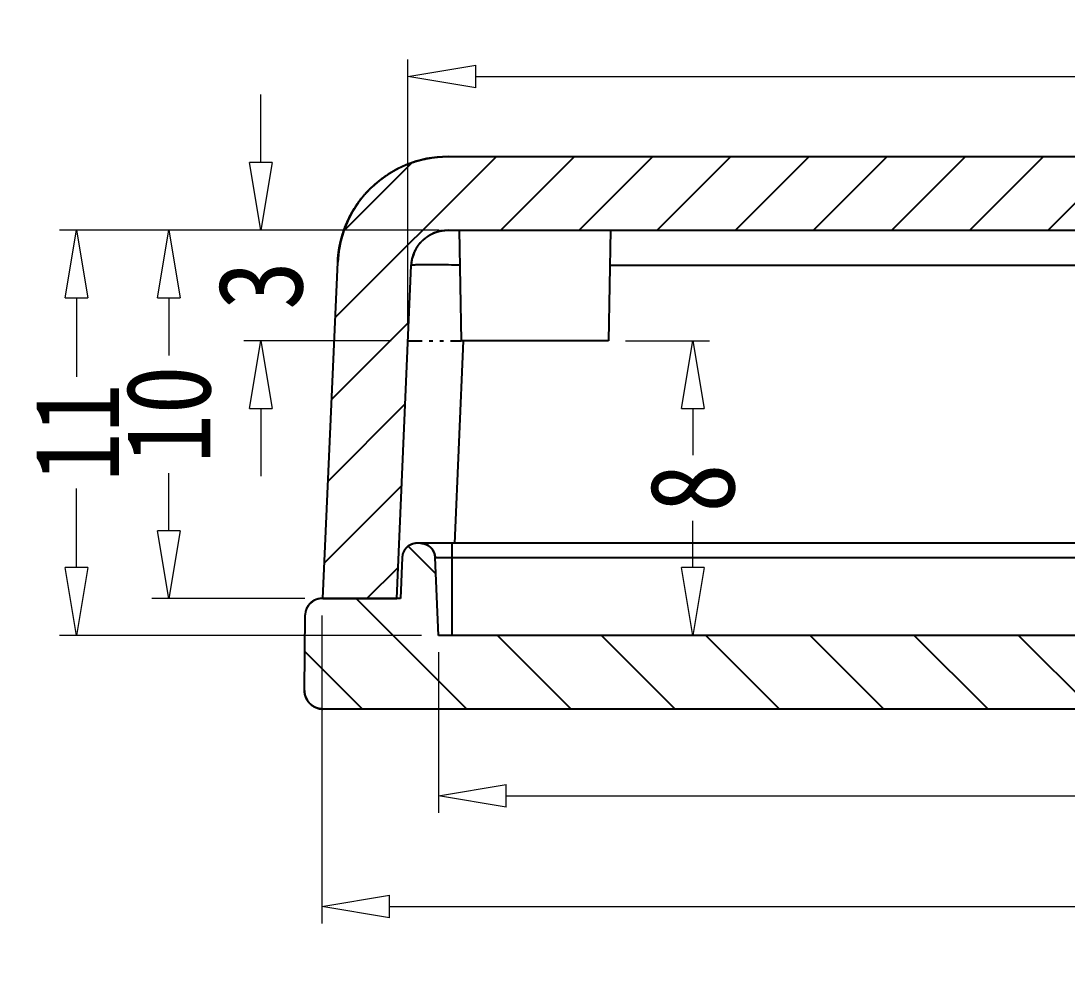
# Model space of a CAD drawing. Header units: millimetres. Extents: x 891 to 1788, y -1993 to 199.
# Drawn here: x 929.43 to 957.82, y 72.15 to 97.7 of the extents above; entities that cross this region are included whole.
import ezdxf

# ---------------------------------------------------------------- set-up
doc = ezdxf.new("R2010")
doc.units = ezdxf.units.MM
doc.linetypes.add('DIVIDE', pattern=[31.75, 12.7, -6.35, 0, -6.35, 0, -6.35])
doc.layers.add('dim', color=3, linetype='Continuous', lineweight=9)
doc.styles.add('FFS', font='', dxfattribs={"width": 0.85})
doc.styles.get('FFS').set_extended_font_data('FangSong_GB2312')
doc.dimstyles.new('YanXiu', dxfattribs={"dimtxt": 2.5, "dimasz": 2.2, "dimexe": 1, "dimexo": 0.6, "dimgap": 0.66, "dimtad": 0, "dimzin": 9, "dimdsep": 46, "dimtxsty": 'FFS', "dimblk": 'CLOSEDBLANK', "dimcen": 0, "dimclrd": 256, "dimclre": 131, "dimclrt": 42, "dimazin": 0, "dimtfac": 1, "dimtofl": 0, "dimtmove": 0, "dimatfit": 3, "dimldrblk": 'CLOSEDBLANK', "dimfxl": 1, "dimlwd": 5, "dimlwe": 5, "dimarcsym": 0})

# ---------------------------------------------------------------- blocks, each defined once
blk = doc.blocks.new('_ClosedBlank')
at = {"color": 0, "linetype": 'ByBlock', "lineweight": -2}
for p, q in [((-1, 0.167), (0, 0)), ((-1, 0.167), (-1, -0.167)), ((0, 0), (-1, -0.167))]:
    blk.add_line(p, q, dxfattribs=at)
blk = doc.blocks.new('*D30')
at = {"layer": 'Defpoints', "color": 0}
for p in [(941.242, 92.015, 0), (933.441, 82.015), (937.596, 82.015, 0)]:
    blk.add_point(p, dxfattribs=at)
at = {"layer": 'dim', "color": 131, "lineweight": 5}
for p, q in [((940.782, 92.015), (932.981, 92.015)), ((937.136, 82.015), (932.981, 82.015))]:
    blk.add_line(p, q, dxfattribs=at)
at = {"layer": 'dim', "lineweight": 5}
for p, q in [((933.441, 90.175), (933.441, 88.611)), ((933.441, 83.855), (933.441, 85.42))]:
    blk.add_line(p, q, dxfattribs=at)
at = {"layer": 'dim', "lineweight": 5, "xscale": 1.84, "yscale": 1.84, "zscale": 1.84}
for p, rotation in [((933.441, 92.015), 90), ((933.441, 82.015), 270)]:
    blk.add_blockref('_ClosedBlank', p, dxfattribs=dict(at, rotation=rotation))
at = {"layer": 'dim', "color": 42, "insert": (933.441, 87.015), "char_height": 2.3, "attachment_point": 5, "rotation": 90, "style": 'FFS'}
blk.add_mtext('10', dxfattribs=at)
blk = doc.blocks.new('*D31')
at = {"layer": 'Defpoints', "color": 0}
for p in [(941.242, 92.015, 0), (930.941, 81.015), (940.763, 81.015, 0)]:
    blk.add_point(p, dxfattribs=at)
at = {"layer": 'dim', "color": 131, "lineweight": 5}
for p, q in [((940.782, 92.015), (930.481, 92.015)), ((940.303, 81.015), (930.481, 81.015))]:
    blk.add_line(p, q, dxfattribs=at)
at = {"layer": 'dim', "lineweight": 5}
for p, q in [((930.941, 90.175), (930.941, 88.032)), ((930.941, 82.855), (930.941, 84.999))]:
    blk.add_line(p, q, dxfattribs=at)
at = {"layer": 'dim', "lineweight": 5, "xscale": 1.84, "yscale": 1.84, "zscale": 1.84}
for p, rotation in [((930.941, 92.015), 90), ((930.941, 81.015), 270)]:
    blk.add_blockref('_ClosedBlank', p, dxfattribs=dict(at, rotation=rotation))
at = {"layer": 'dim', "color": 42, "insert": (930.941, 86.515), "char_height": 2.3, "attachment_point": 5, "rotation": 90, "style": 'FFS'}
blk.add_mtext('11', dxfattribs=at)
blk = doc.blocks.new('*D32')
at = {"layer": 'Defpoints', "color": 0}
for p in [(940.763, 81.015, 0), (984.493, 81.015, 0), (984.493, 76.655)]:
    blk.add_point(p, dxfattribs=at)
at = {"layer": 'dim', "color": 131, "lineweight": 5}
for p, q in [((940.763, 80.556), (940.763, 76.195)), ((984.493, 80.556), (984.493, 76.195))]:
    blk.add_line(p, q, dxfattribs=at)
at = {"layer": 'dim', "lineweight": 5}
for p, q in [((942.603, 76.655), (958.982, 76.655)), ((982.653, 76.655), (966.274, 76.655))]:
    blk.add_line(p, q, dxfattribs=at)
at = {"layer": 'dim', "lineweight": 5, "xscale": 1.84, "yscale": 1.84, "zscale": 1.84, "rotation": 180}
blk.add_blockref('_ClosedBlank', (940.763, 76.655), dxfattribs=at)
at = {"layer": 'dim', "lineweight": 5, "xscale": 1.84, "yscale": 1.84, "zscale": 1.84}
blk.add_blockref('_ClosedBlank', (984.493, 76.655), dxfattribs=at)
at = {"layer": 'dim', "color": 42, "insert": (962.628, 76.655), "char_height": 2.3, "attachment_point": 5, "style": 'FFS'}
blk.add_mtext('43.73', dxfattribs=at)
blk = doc.blocks.new('*D33')
at = {"layer": 'Defpoints', "color": 0}
for p in [(937.596, 82.015, 0), (987.628, 82.015, 0), (987.628, 73.655)]:
    blk.add_point(p, dxfattribs=at)
at = {"layer": 'dim', "color": 131, "lineweight": 5}
for p, q in [((937.596, 81.556), (937.596, 73.195)), ((987.628, 81.556), (987.628, 73.195))]:
    blk.add_line(p, q, dxfattribs=at)
at = {"layer": 'dim', "lineweight": 5}
for p, q in [((939.436, 73.655), (958.987, 73.655)), ((985.788, 73.655), (966.237, 73.655))]:
    blk.add_line(p, q, dxfattribs=at)
at = {"layer": 'dim', "lineweight": 5, "xscale": 1.84, "yscale": 1.84, "zscale": 1.84, "rotation": 180}
blk.add_blockref('_ClosedBlank', (937.596, 73.655), dxfattribs=at)
at = {"layer": 'dim', "lineweight": 5, "xscale": 1.84, "yscale": 1.84, "zscale": 1.84}
blk.add_blockref('_ClosedBlank', (987.628, 73.655), dxfattribs=at)
at = {"layer": 'dim', "color": 42, "insert": (962.612, 73.655), "char_height": 2.3, "attachment_point": 5, "style": 'FFS'}
blk.add_mtext('50.03', dxfattribs=at)
blk = doc.blocks.new('*D35')
at = {"layer": 'Defpoints', "color": 0}
for p in [(941.242, 92.015, 0), (935.941, 89.015), (939.935, 89.015, 0)]:
    blk.add_point(p, dxfattribs=at)
at = {"layer": 'dim', "lineweight": 5}
for p, q in [((935.941, 93.855), (935.941, 95.695)), ((935.941, 87.175), (935.941, 85.335))]:
    blk.add_line(p, q, dxfattribs=at)
at = {"layer": 'dim', "color": 131, "lineweight": 5}
for p, q in [((940.782, 92.015), (935.481, 92.015)), ((939.476, 89.015), (935.481, 89.015))]:
    blk.add_line(p, q, dxfattribs=at)
at = {"layer": 'dim', "lineweight": 5, "xscale": 1.84, "yscale": 1.84, "zscale": 1.84}
for p, rotation in [((935.941, 92.015), 270), ((935.941, 89.015), 90)]:
    blk.add_blockref('_ClosedBlank', p, dxfattribs=dict(at, rotation=rotation))
at = {"layer": 'dim', "color": 42, "insert": (935.941, 90.515), "char_height": 2.3, "attachment_point": 5, "rotation": 90, "style": 'FFS'}
blk.add_mtext('3', dxfattribs=at)
blk = doc.blocks.new('*D36')
at = {"layer": 'Defpoints', "color": 0}
for p in [(985.32, 96.187), (939.935, 89.015, 0), (985.32, 89.015, 0)]:
    blk.add_point(p, dxfattribs=at)
at = {"layer": 'dim', "color": 131, "lineweight": 5}
for p, q in [((939.935, 89.475), (939.935, 96.647)), ((985.32, 89.475), (985.32, 96.647))]:
    blk.add_line(p, q, dxfattribs=at)
at = {"layer": 'dim', "lineweight": 5}
for p, q in [((941.775, 96.187), (959.014, 96.187)), ((983.48, 96.187), (966.242, 96.187))]:
    blk.add_line(p, q, dxfattribs=at)
at = {"layer": 'dim', "lineweight": 5, "xscale": 1.84, "yscale": 1.84, "zscale": 1.84, "rotation": 180}
blk.add_blockref('_ClosedBlank', (939.935, 96.187), dxfattribs=at)
at = {"layer": 'dim', "lineweight": 5, "xscale": 1.84, "yscale": 1.84, "zscale": 1.84}
blk.add_blockref('_ClosedBlank', (985.32, 96.187), dxfattribs=at)
at = {"layer": 'dim', "color": 42, "insert": (962.628, 96.187), "char_height": 2.3, "attachment_point": 5, "style": 'FFS'}
blk.add_mtext('45.38', dxfattribs=at)
blk = doc.blocks.new('*D37')
at = {"layer": 'Defpoints', "color": 0}
for p in [(945.378, 89.015, 0), (945.186, 81.015, 0), (947.661, 81.015)]:
    blk.add_point(p, dxfattribs=at)
at = {"layer": 'dim', "color": 131, "lineweight": 5}
for p, q in [((945.838, 89.015), (948.121, 89.015)), ((945.646, 81.015), (948.121, 81.015))]:
    blk.add_line(p, q, dxfattribs=at)
at = {"layer": 'dim', "lineweight": 5}
for p, q in [((947.661, 87.175), (947.661, 85.908)), ((947.661, 82.855), (947.661, 84.122))]:
    blk.add_line(p, q, dxfattribs=at)
at = {"layer": 'dim', "lineweight": 5, "xscale": 1.84, "yscale": 1.84, "zscale": 1.84}
for p, rotation in [((947.661, 89.015), 90), ((947.661, 81.015), 270)]:
    blk.add_blockref('_ClosedBlank', p, dxfattribs=dict(at, rotation=rotation))
at = {"layer": 'dim', "color": 42, "insert": (947.661, 85.015), "char_height": 2.3, "attachment_point": 5, "rotation": 90, "style": 'FFS'}
blk.add_mtext('8', dxfattribs=at)

msp = doc.modelspace()

# ---------------------------------------------------------------- hatches: boundary and pattern name
at = {"linetype": 'Continuous'}
h = msp.add_hatch(dxfattribs=at)
h.set_pattern_fill('DEFAULT__3', color=40, scale=1.5, angle=225, style=0, pattern_type=0)
h.set_pattern_definition([(225, (1399.3549, -316.5847), (1.06066, -1.06066), [])])
edge = h.paths.add_edge_path()
edge.add_line((985.626, 82.015), (987.628, 82.015))
edge.add_line((985.626, 82.015), (985.231, 91.059))
edge.add_spline(control_points=[(985.231, 91.059), (985.207, 91.624), (984.798, 92.015), (984.232, 92.015)], knot_values=[0, 0, 0, 0, 1, 1, 1, 1], weights=[1, 0.814909, 0.814909, 1], degree=3, periodic=0)
edge.add_line((941.024, 92.015), (984.232, 92.015))
edge.add_spline(control_points=[(940.025, 91.059), (940.049, 91.624), (940.458, 92.015), (941.024, 92.015)], knot_values=[0, 0, 0, 0, 1, 1, 1, 1], weights=[1, 0.814909, 0.814909, 1], degree=3, periodic=0)
edge.add_line((939.63, 82.015), (940.025, 91.059))
edge.add_line((937.628, 82.015), (939.63, 82.015))
edge.add_line((937.628, 82.015), (938.027, 91.146))
edge.add_spline(control_points=[(938.027, 91.146), (938.101, 92.842), (939.327, 94.015), (941.024, 94.015)], knot_values=[0, 0, 0, 0, 1, 1, 1, 1], weights=[1, 0.814909, 0.814909, 1], degree=3, periodic=0)
edge.add_line((941.024, 94.015), (984.232, 94.015))
edge.add_spline(control_points=[(987.229, 91.146), (987.155, 92.842), (985.929, 94.015), (984.232, 94.015)], knot_values=[0, 0, 0, 0, 1, 1, 1, 1], weights=[1, 0.814909, 0.814909, 1], degree=3, periodic=0)
edge.add_line((987.628, 82.015), (987.229, 91.146))
h = msp.add_hatch(dxfattribs=at)
h.set_pattern_fill('DEFAULT__4', color=40, scale=2, angle=135, style=0, pattern_type=0)
h.set_pattern_definition([(135, (1399.3549, -316.5847), (-1.4142136, -1.4142136), [])])
edge = h.paths.add_edge_path()
edge.add_line((987.66, 82.015), (985.526, 82.015))
edge.add_spline(control_points=[(987.66, 82.015), (987.922, 82.015), (988.108, 81.831), (988.11, 81.569)], knot_values=[0, 0, 0, 0, 1, 1, 1, 1], weights=[1, 0.80679, 0.80679, 1], degree=3, periodic=0)
edge.add_line((988.128, 79.52), (988.11, 81.569))
edge.add_spline(control_points=[(987.628, 79.015), (987.923, 79.015), (988.131, 79.225), (988.128, 79.52)], knot_values=[0, 0, 0, 0, 1, 1, 1, 1], weights=[1, 0.802676, 0.802676, 1], degree=3, periodic=0)
edge.add_line((987.628, 79.015), (937.628, 79.015))
edge.add_spline(control_points=[(937.628, 79.015), (937.333, 79.015), (937.125, 79.225), (937.128, 79.52)], knot_values=[0, 0, 0, 0, 1, 1, 1, 1], weights=[1, 0.802676, 0.802676, 1], degree=3, periodic=0)
edge.add_line((937.128, 79.52), (937.146, 81.569))
edge.add_spline(control_points=[(937.596, 82.015), (937.334, 82.015), (937.148, 81.831), (937.146, 81.569)], knot_values=[0, 0, 0, 0, 1, 1, 1, 1], weights=[1, 0.80679, 0.80679, 1], degree=3, periodic=0)
edge.add_line((939.73, 82.015), (937.596, 82.015))
edge.add_line((939.779, 83.133), (939.73, 82.015))
edge.add_spline(control_points=[(940.178, 83.515), (939.952, 83.515), (939.789, 83.359), (939.779, 83.133)], knot_values=[0, 0, 0, 0, 1, 1, 1, 1], weights=[1, 0.814909, 0.814909, 1], degree=3, periodic=0)
edge.add_line((940.271, 83.515), (940.178, 83.515))
edge.add_spline(control_points=[(940.271, 83.515), (940.497, 83.515), (940.661, 83.359), (940.67, 83.133)], knot_values=[0, 0, 0, 0, 1, 1, 1, 1], weights=[1, 0.814909, 0.814909, 1], degree=3, periodic=0)
edge.add_line((940.763, 81.015), (940.67, 83.133))
edge.add_line((984.493, 81.015), (940.763, 81.015))
edge.add_line((984.493, 81.015), (984.585, 83.133))
edge.add_spline(control_points=[(984.985, 83.515), (984.759, 83.515), (984.595, 83.359), (984.585, 83.133)], knot_values=[0, 0, 0, 0, 1, 1, 1, 1], weights=[1, 0.814909, 0.814909, 1], degree=3, periodic=0)
edge.add_line((985.078, 83.515), (984.985, 83.515))
edge.add_spline(control_points=[(985.078, 83.515), (985.304, 83.515), (985.467, 83.359), (985.477, 83.133)], knot_values=[0, 0, 0, 0, 1, 1, 1, 1], weights=[1, 0.814909, 0.814909, 1], degree=3, periodic=0)
edge.add_line((985.477, 83.133), (985.526, 82.015))

# ---------------------------------------------------------------- linework, layer by layer
at = {"color": 7, "linetype": 'Continuous'}
for p, q in [((941.024, 94.015, 0), (984.232, 94.015, 0)), ((941.024, 94.015, 0), (984.232, 94.015, 0)), ((941.024, 92.015, 0), (984.232, 92.015, 0)), ((941.024, 92.015, 0), (984.232, 92.015, 0)), ((941.326, 92.015, 0), (941.378, 89.015, 0)), ((945.43, 92.015, 0), (945.378, 89.015, 0)), ((937.628, 82.015, 0), (938.027, 91.146, 0)), ((937.628, 82.015, 0), (938.027, 91.146, 0)), ((939.63, 82.015, 0), (940.025, 91.059, 0)), ((939.63, 82.015, 0), (940.025, 91.059, 0)), ((977.395, 91.059, 0), (945.414, 91.059, 0)), ((941.434, 89.013, 0), (941.194, 83.513, 0)), ((945.378, 89.015, 0), (941.378, 89.015, 0)), ((979.369, 83.515, 0), (940.178, 83.515, 0)), ((940.271, 83.515, 0), (940.178, 83.515, 0)), ((941.128, 83.515, 0), (941.128, 81.015, 0)), ((939.779, 83.133, 0), (939.73, 82.015, 0)), ((939.779, 83.133, 0), (939.73, 82.015, 0)), ((940.763, 81.015, 0), (940.67, 83.133, 0)), ((940.67, 83.133, 0), (979.363, 83.133, 0)), ((940.763, 81.015, 0), (940.67, 83.133, 0)), ((939.73, 82.015, 0), (937.596, 82.015, 0)), ((939.73, 82.015, 0), (937.596, 82.015, 0)), ((937.628, 82.015, 0), (939.63, 82.015, 0)), ((937.128, 79.52, 0), (937.146, 81.569, 0)), ((937.128, 79.52, 0), (937.146, 81.569, 0)), ((984.493, 81.015, 0), (940.763, 81.015, 0)), ((984.493, 81.015, 0), (940.763, 81.015, 0)), ((987.628, 79.015, 0), (937.628, 79.015, 0)), ((987.628, 79.015, 0), (937.628, 79.015, 0))]:
    msp.add_line(p, q, dxfattribs=at)
at = {"color": 2, "linetype": 'DIVIDE', "ltscale": 0.03}
msp.add_line((939.935, 89.015, 0), (941.378, 89.015, 0), dxfattribs=at)
at = {"color": 7, "linetype": 'Continuous'}
for centre, radius, start, end in [((941.024, 91.015, 0), 3, 90, 177.5), ((941.024, 91.015, 0), 1, 90, 177.5), ((940.178, 83.115, 0), 0.4, 90, 177.5), ((940.271, 83.115, 0), 0.4, 2.5, 90), ((937.596, 81.565, 0), 0.45, 90, 179.5), ((937.628, 79.515, 0), 0.5, 179.5, 270)]:
    msp.add_arc(centre, radius, start, end, dxfattribs=at)
for points, start_tangent, end_tangent in [([(938.027, 91.146, 0), (938.028, 91.179, 0), (938.03, 91.211, 0), (938.032, 91.244, 0), (938.035, 91.277, 0), (938.038, 91.31, 0), (938.042, 91.343, 0), (938.045, 91.376, 0), (938.05, 91.409, 0), (938.054, 91.442, 0), (938.059, 91.475, 0), (938.065, 91.509, 0), (938.07, 91.542, 0), (938.077, 91.576, 0), (938.083, 91.609, 0), (938.09, 91.643, 0), (938.098, 91.677, 0), (938.105, 91.71, 0), (938.114, 91.744, 0), (938.122, 91.778, 0), (938.131, 91.811, 0), (938.141, 91.845, 0), (938.151, 91.879, 0), (938.161, 91.913, 0), (938.172, 91.946, 0), (938.183, 91.98, 0), (938.195, 92.014, 0), (938.207, 92.047, 0), (938.219, 92.081, 0), (938.232, 92.114, 0), (938.246, 92.147, 0), (938.259, 92.181, 0), (938.274, 92.214, 0), (938.288, 92.247, 0), (938.303, 92.28, 0), (938.319, 92.313, 0), (938.335, 92.346, 0), (938.351, 92.378, 0), (938.368, 92.411, 0), (938.385, 92.443, 0), (938.403, 92.476, 0), (938.421, 92.508, 0), (938.44, 92.54, 0), (938.459, 92.571, 0), (938.478, 92.603, 0), (938.498, 92.634, 0), (938.518, 92.665, 0), (938.539, 92.696, 0), (938.56, 92.727, 0), (938.581, 92.757, 0), (938.603, 92.788, 0), (938.626, 92.818, 0), (938.648, 92.847, 0), (938.671, 92.877, 0), (938.695, 92.906, 0), (938.718, 92.935, 0), (938.743, 92.964, 0), (938.767, 92.992, 0), (938.792, 93.02, 0), (938.817, 93.048, 0), (938.843, 93.076, 0), (938.869, 93.103, 0), (938.896, 93.13, 0), (938.922, 93.156, 0), (938.949, 93.182, 0), (938.977, 93.208, 0), (939.004, 93.234, 0), (939.032, 93.259, 0), (939.061, 93.284, 0), (939.089, 93.308, 0), (939.118, 93.332, 0), (939.147, 93.356, 0), (939.177, 93.379, 0), (939.206, 93.402, 0), (939.236, 93.425, 0), (939.267, 93.447, 0), (939.297, 93.469, 0), (939.328, 93.49, 0), (939.359, 93.511, 0), (939.39, 93.531, 0), (939.421, 93.552, 0), (939.453, 93.571, 0), (939.485, 93.591, 0), (939.517, 93.609, 0), (939.549, 93.628, 0), (939.581, 93.646, 0), (939.614, 93.663, 0), (939.646, 93.681, 0), (939.679, 93.697, 0), (939.712, 93.714, 0), (939.745, 93.729, 0), (939.779, 93.745, 0), (939.812, 93.76, 0), (939.845, 93.774, 0), (939.879, 93.788, 0), (939.913, 93.802, 0), (939.946, 93.815, 0), (939.98, 93.828, 0), (940.014, 93.84, 0), (940.048, 93.852, 0), (940.082, 93.864, 0), (940.116, 93.875, 0), (940.15, 93.885, 0), (940.184, 93.895, 0), (940.218, 93.905, 0), (940.252, 93.914, 0), (940.286, 93.923, 0), (940.321, 93.932, 0), (940.355, 93.94, 0), (940.389, 93.947, 0), (940.423, 93.955, 0), (940.457, 93.961, 0), (940.491, 93.968, 0), (940.525, 93.974, 0), (940.559, 93.979, 0), (940.592, 93.984, 0), (940.626, 93.989, 0), (940.66, 93.993, 0), (940.693, 93.997, 0), (940.727, 94.001, 0), (940.76, 94.004, 0), (940.794, 94.007, 0), (940.827, 94.009, 0), (940.86, 94.011, 0), (940.893, 94.013, 0), (940.926, 94.014, 0), (940.959, 94.015, 0), (940.991, 94.015, 0), (941.024, 94.015, 0)], (0.043619, 0.999048), (1, 0)), ([(940.025, 91.059, 0), (940.025, 91.07, 0), (940.026, 91.081, 0), (940.027, 91.092, 0), (940.028, 91.102, 0), (940.029, 91.113, 0), (940.03, 91.124, 0), (940.031, 91.135, 0), (940.032, 91.147, 0), (940.034, 91.158, 0), (940.036, 91.169, 0), (940.037, 91.18, 0), (940.039, 91.191, 0), (940.041, 91.202, 0), (940.044, 91.213, 0), (940.046, 91.225, 0), (940.048, 91.236, 0), (940.051, 91.247, 0), (940.054, 91.258, 0), (940.057, 91.27, 0), (940.06, 91.281, 0), (940.063, 91.292, 0), (940.066, 91.303, 0), (940.07, 91.314, 0), (940.073, 91.326, 0), (940.077, 91.337, 0), (940.081, 91.348, 0), (940.085, 91.359, 0), (940.089, 91.37, 0), (940.093, 91.382, 0), (940.098, 91.393, 0), (940.102, 91.404, 0), (940.107, 91.415, 0), (940.112, 91.426, 0), (940.117, 91.437, 0), (940.122, 91.448, 0), (940.127, 91.459, 0), (940.133, 91.47, 0), (940.139, 91.481, 0), (940.144, 91.491, 0), (940.15, 91.502, 0), (940.156, 91.513, 0), (940.162, 91.523, 0), (940.169, 91.534, 0), (940.175, 91.545, 0), (940.182, 91.555, 0), (940.189, 91.565, 0), (940.195, 91.576, 0), (940.202, 91.586, 0), (940.21, 91.596, 0), (940.217, 91.606, 0), (940.224, 91.616, 0), (940.232, 91.626, 0), (940.24, 91.636, 0), (940.247, 91.646, 0), (940.255, 91.655, 0), (940.263, 91.665, 0), (940.272, 91.674, 0), (940.28, 91.684, 0), (940.288, 91.693, 0), (940.297, 91.702, 0), (940.306, 91.711, 0), (940.314, 91.72, 0), (940.323, 91.729, 0), (940.332, 91.738, 0), (940.341, 91.746, 0), (940.351, 91.755, 0), (940.36, 91.763, 0), (940.369, 91.772, 0), (940.379, 91.78, 0), (940.389, 91.788, 0), (940.398, 91.796, 0), (940.408, 91.803, 0), (940.418, 91.811, 0), (940.428, 91.819, 0), (940.438, 91.826, 0), (940.448, 91.833, 0), (940.458, 91.84, 0), (940.469, 91.847, 0), (940.479, 91.854, 0), (940.49, 91.861, 0), (940.5, 91.867, 0), (940.511, 91.874, 0), (940.521, 91.88, 0), (940.532, 91.886, 0), (940.543, 91.892, 0), (940.554, 91.898, 0), (940.565, 91.904, 0), (940.576, 91.909, 0), (940.587, 91.915, 0), (940.598, 91.92, 0), (940.609, 91.925, 0), (940.62, 91.93, 0), (940.631, 91.935, 0), (940.642, 91.94, 0), (940.653, 91.944, 0), (940.665, 91.949, 0), (940.676, 91.953, 0), (940.687, 91.957, 0), (940.698, 91.961, 0), (940.71, 91.965, 0), (940.721, 91.968, 0), (940.732, 91.972, 0), (940.744, 91.975, 0), (940.755, 91.979, 0), (940.767, 91.982, 0), (940.778, 91.985, 0), (940.789, 91.988, 0), (940.801, 91.99, 0), (940.812, 91.993, 0), (940.823, 91.995, 0), (940.835, 91.997, 0), (940.846, 91.999, 0), (940.857, 92.001, 0), (940.869, 92.003, 0), (940.88, 92.005, 0), (940.891, 92.007, 0), (940.902, 92.008, 0), (940.914, 92.009, 0), (940.925, 92.01, 0), (940.936, 92.012, 0), (940.947, 92.012, 0), (940.958, 92.013, 0), (940.969, 92.014, 0), (940.98, 92.014, 0), (940.991, 92.015, 0), (941.002, 92.015, 0), (941.013, 92.015, 0), (941.024, 92.015, 0)], (0.043619, 0.999048), (1, 0)), ([(941.342, 91.064, 0), (941.19, 91.068, 0), (940.874, 91.074, 0), (940.59, 91.077, 0), (940.352, 91.077, 0), (940.174, 91.074, 0), (940.063, 91.068, 0), (940.025, 91.059, 0)], (-0.999673, 0.025573), (-0.044959, -0.998989)), ([(940.178, 83.515, 0), (940.174, 83.515, 0), (940.17, 83.515, 0), (940.165, 83.515, 0), (940.161, 83.515, 0), (940.157, 83.515, 0), (940.152, 83.515, 0), (940.148, 83.514, 0), (940.143, 83.514, 0), (940.139, 83.513, 0), (940.134, 83.513, 0), (940.13, 83.512, 0), (940.125, 83.512, 0), (940.121, 83.511, 0), (940.116, 83.511, 0), (940.112, 83.51, 0), (940.107, 83.509, 0), (940.103, 83.508, 0), (940.098, 83.507, 0), (940.094, 83.506, 0), (940.089, 83.505, 0), (940.085, 83.504, 0), (940.08, 83.503, 0), (940.075, 83.502, 0), (940.071, 83.501, 0), (940.066, 83.499, 0), (940.062, 83.498, 0), (940.057, 83.497, 0), (940.053, 83.495, 0), (940.048, 83.494, 0), (940.044, 83.492, 0), (940.039, 83.49, 0), (940.035, 83.489, 0), (940.03, 83.487, 0), (940.026, 83.485, 0), (940.021, 83.483, 0), (940.017, 83.481, 0), (940.012, 83.479, 0), (940.008, 83.477, 0), (940.003, 83.475, 0), (939.999, 83.473, 0), (939.995, 83.471, 0), (939.99, 83.468, 0), (939.986, 83.466, 0), (939.982, 83.464, 0), (939.977, 83.461, 0), (939.973, 83.459, 0), (939.969, 83.456, 0), (939.965, 83.454, 0), (939.961, 83.451, 0), (939.956, 83.448, 0), (939.952, 83.445, 0), (939.948, 83.442, 0), (939.944, 83.44, 0), (939.94, 83.437, 0), (939.936, 83.434, 0), (939.932, 83.431, 0), (939.928, 83.427, 0), (939.924, 83.424, 0), (939.92, 83.421, 0), (939.917, 83.418, 0), (939.913, 83.415, 0), (939.909, 83.411, 0), (939.905, 83.408, 0), (939.902, 83.404, 0), (939.898, 83.401, 0), (939.895, 83.397, 0), (939.891, 83.394, 0), (939.888, 83.39, 0), (939.884, 83.386, 0), (939.881, 83.383, 0), (939.877, 83.379, 0), (939.874, 83.375, 0), (939.871, 83.371, 0), (939.868, 83.367, 0), (939.865, 83.364, 0), (939.862, 83.36, 0), (939.859, 83.356, 0), (939.856, 83.352, 0), (939.853, 83.348, 0), (939.85, 83.344, 0), (939.847, 83.339, 0), (939.844, 83.335, 0), (939.842, 83.331, 0), (939.839, 83.327, 0), (939.836, 83.323, 0), (939.834, 83.319, 0), (939.831, 83.314, 0), (939.829, 83.31, 0), (939.827, 83.306, 0), (939.824, 83.301, 0), (939.822, 83.297, 0), (939.82, 83.293, 0), (939.818, 83.288, 0), (939.816, 83.284, 0), (939.814, 83.28, 0), (939.812, 83.275, 0), (939.81, 83.271, 0), (939.808, 83.266, 0), (939.806, 83.262, 0), (939.804, 83.257, 0), (939.803, 83.253, 0), (939.801, 83.248, 0), (939.8, 83.244, 0), (939.798, 83.24, 0), (939.797, 83.235, 0), (939.795, 83.231, 0), (939.794, 83.226, 0), (939.793, 83.222, 0), (939.791, 83.217, 0), (939.79, 83.213, 0), (939.789, 83.208, 0), (939.788, 83.204, 0), (939.787, 83.199, 0), (939.786, 83.195, 0), (939.785, 83.19, 0), (939.785, 83.186, 0), (939.784, 83.181, 0), (939.783, 83.177, 0), (939.782, 83.172, 0), (939.782, 83.168, 0), (939.781, 83.163, 0), (939.781, 83.159, 0), (939.78, 83.155, 0), (939.78, 83.15, 0), (939.78, 83.146, 0), (939.779, 83.142, 0), (939.779, 83.137, 0), (939.779, 83.133, 0)], (-1, 0), (-0.043619, -0.999048)), ([(940.271, 83.515, 0), (940.275, 83.515, 0), (940.279, 83.515, 0), (940.284, 83.515, 0), (940.288, 83.515, 0), (940.293, 83.515, 0), (940.297, 83.515, 0), (940.301, 83.514, 0), (940.306, 83.514, 0), (940.31, 83.513, 0), (940.315, 83.513, 0), (940.319, 83.512, 0), (940.324, 83.512, 0), (940.328, 83.511, 0), (940.333, 83.511, 0), (940.337, 83.51, 0), (940.342, 83.509, 0), (940.346, 83.508, 0), (940.351, 83.507, 0), (940.355, 83.506, 0), (940.36, 83.505, 0), (940.365, 83.504, 0), (940.369, 83.503, 0), (940.374, 83.502, 0), (940.378, 83.501, 0), (940.383, 83.499, 0), (940.387, 83.498, 0), (940.392, 83.497, 0), (940.396, 83.495, 0), (940.401, 83.494, 0), (940.405, 83.492, 0), (940.41, 83.49, 0), (940.414, 83.489, 0), (940.419, 83.487, 0), (940.423, 83.485, 0), (940.428, 83.483, 0), (940.432, 83.481, 0), (940.437, 83.479, 0), (940.441, 83.477, 0), (940.446, 83.475, 0), (940.45, 83.473, 0), (940.454, 83.471, 0), (940.459, 83.468, 0), (940.463, 83.466, 0), (940.467, 83.464, 0), (940.472, 83.461, 0), (940.476, 83.459, 0), (940.48, 83.456, 0), (940.484, 83.454, 0), (940.489, 83.451, 0), (940.493, 83.448, 0), (940.497, 83.445, 0), (940.501, 83.442, 0), (940.505, 83.44, 0), (940.509, 83.437, 0), (940.513, 83.434, 0), (940.517, 83.431, 0), (940.521, 83.427, 0), (940.525, 83.424, 0), (940.529, 83.421, 0), (940.533, 83.418, 0), (940.536, 83.415, 0), (940.54, 83.411, 0), (940.544, 83.408, 0), (940.547, 83.404, 0), (940.551, 83.401, 0), (940.555, 83.397, 0), (940.558, 83.394, 0), (940.562, 83.39, 0), (940.565, 83.386, 0), (940.568, 83.383, 0), (940.572, 83.379, 0), (940.575, 83.375, 0), (940.578, 83.371, 0), (940.581, 83.367, 0), (940.584, 83.364, 0), (940.588, 83.36, 0), (940.591, 83.356, 0), (940.594, 83.352, 0), (940.596, 83.348, 0), (940.599, 83.344, 0), (940.602, 83.339, 0), (940.605, 83.335, 0), (940.608, 83.331, 0), (940.61, 83.327, 0), (940.613, 83.323, 0), (940.615, 83.319, 0), (940.618, 83.314, 0), (940.62, 83.31, 0), (940.623, 83.306, 0), (940.625, 83.301, 0), (940.627, 83.297, 0), (940.629, 83.293, 0), (940.631, 83.288, 0), (940.634, 83.284, 0), (940.636, 83.28, 0), (940.637, 83.275, 0), (940.639, 83.271, 0), (940.641, 83.266, 0), (940.643, 83.262, 0), (940.645, 83.257, 0), (940.646, 83.253, 0), (940.648, 83.248, 0), (940.65, 83.244, 0), (940.651, 83.24, 0), (940.652, 83.235, 0), (940.654, 83.231, 0), (940.655, 83.226, 0), (940.656, 83.222, 0), (940.658, 83.217, 0), (940.659, 83.213, 0), (940.66, 83.208, 0), (940.661, 83.204, 0), (940.662, 83.199, 0), (940.663, 83.195, 0), (940.664, 83.19, 0), (940.665, 83.186, 0), (940.665, 83.181, 0), (940.666, 83.177, 0), (940.667, 83.172, 0), (940.667, 83.168, 0), (940.668, 83.163, 0), (940.668, 83.159, 0), (940.669, 83.155, 0), (940.669, 83.15, 0), (940.67, 83.146, 0), (940.67, 83.142, 0), (940.67, 83.137, 0), (940.67, 83.133, 0)], (1, 0), (0.043619, -0.999048)), ([(937.596, 82.015, 0), (937.591, 82.015, 0), (937.586, 82.015, 0), (937.581, 82.015, 0), (937.576, 82.015, 0), (937.571, 82.015, 0), (937.566, 82.014, 0), (937.561, 82.014, 0), (937.556, 82.014, 0), (937.55, 82.013, 0), (937.545, 82.013, 0), (937.54, 82.012, 0), (937.535, 82.011, 0), (937.53, 82.011, 0), (937.525, 82.01, 0), (937.52, 82.009, 0), (937.514, 82.008, 0), (937.509, 82.007, 0), (937.504, 82.006, 0), (937.499, 82.005, 0), (937.493, 82.004, 0), (937.488, 82.002, 0), (937.483, 82.001, 0), (937.478, 82, 0), (937.473, 81.998, 0), (937.467, 81.997, 0), (937.462, 81.995, 0), (937.457, 81.993, 0), (937.452, 81.992, 0), (937.447, 81.99, 0), (937.441, 81.988, 0), (937.436, 81.986, 0), (937.431, 81.984, 0), (937.426, 81.982, 0), (937.421, 81.98, 0), (937.416, 81.978, 0), (937.41, 81.975, 0), (937.405, 81.973, 0), (937.4, 81.971, 0), (937.395, 81.968, 0), (937.39, 81.966, 0), (937.385, 81.963, 0), (937.38, 81.96, 0), (937.375, 81.958, 0), (937.37, 81.955, 0), (937.365, 81.952, 0), (937.36, 81.949, 0), (937.356, 81.946, 0), (937.351, 81.943, 0), (937.346, 81.94, 0), (937.341, 81.936, 0), (937.336, 81.933, 0), (937.332, 81.93, 0), (937.327, 81.926, 0), (937.323, 81.923, 0), (937.318, 81.919, 0), (937.313, 81.916, 0), (937.309, 81.912, 0), (937.305, 81.908, 0), (937.3, 81.905, 0), (937.296, 81.901, 0), (937.292, 81.897, 0), (937.287, 81.893, 0), (937.283, 81.889, 0), (937.279, 81.885, 0), (937.275, 81.881, 0), (937.271, 81.877, 0), (937.267, 81.873, 0), (937.263, 81.868, 0), (937.259, 81.864, 0), (937.255, 81.86, 0), (937.252, 81.855, 0), (937.248, 81.851, 0), (937.244, 81.846, 0), (937.241, 81.842, 0), (937.237, 81.837, 0), (937.234, 81.833, 0), (937.23, 81.828, 0), (937.227, 81.823, 0), (937.224, 81.819, 0), (937.221, 81.814, 0), (937.217, 81.809, 0), (937.214, 81.804, 0), (937.211, 81.799, 0), (937.208, 81.794, 0), (937.206, 81.789, 0), (937.203, 81.785, 0), (937.2, 81.78, 0), (937.197, 81.775, 0), (937.195, 81.77, 0), (937.192, 81.764, 0), (937.19, 81.759, 0), (937.187, 81.754, 0), (937.185, 81.749, 0), (937.183, 81.744, 0), (937.181, 81.739, 0), (937.179, 81.734, 0), (937.177, 81.729, 0), (937.175, 81.724, 0), (937.173, 81.718, 0), (937.171, 81.713, 0), (937.169, 81.708, 0), (937.167, 81.703, 0), (937.166, 81.698, 0), (937.164, 81.692, 0), (937.163, 81.687, 0), (937.161, 81.682, 0), (937.16, 81.677, 0), (937.159, 81.672, 0), (937.157, 81.666, 0), (937.156, 81.661, 0), (937.155, 81.656, 0), (937.154, 81.651, 0), (937.153, 81.646, 0), (937.152, 81.64, 0), (937.151, 81.635, 0), (937.15, 81.63, 0), (937.15, 81.625, 0), (937.149, 81.62, 0), (937.149, 81.615, 0), (937.148, 81.61, 0), (937.148, 81.604, 0), (937.147, 81.599, 0), (937.147, 81.594, 0), (937.146, 81.589, 0), (937.146, 81.584, 0), (937.146, 81.579, 0), (937.146, 81.574, 0), (937.146, 81.569, 0)], (-1, 0), (-0.008727, -0.999962)), ([(937.628, 79.015, 0), (937.622, 79.015, 0), (937.617, 79.016, 0), (937.611, 79.016, 0), (937.606, 79.016, 0), (937.6, 79.016, 0), (937.594, 79.017, 0), (937.589, 79.017, 0), (937.583, 79.017, 0), (937.577, 79.018, 0), (937.571, 79.019, 0), (937.566, 79.019, 0), (937.56, 79.02, 0), (937.554, 79.021, 0), (937.548, 79.022, 0), (937.542, 79.023, 0), (937.537, 79.024, 0), (937.531, 79.025, 0), (937.525, 79.026, 0), (937.519, 79.027, 0), (937.513, 79.029, 0), (937.507, 79.03, 0), (937.501, 79.032, 0), (937.496, 79.033, 0), (937.49, 79.035, 0), (937.484, 79.037, 0), (937.478, 79.038, 0), (937.472, 79.04, 0), (937.466, 79.042, 0), (937.46, 79.044, 0), (937.455, 79.046, 0), (937.449, 79.049, 0), (937.443, 79.051, 0), (937.437, 79.053, 0), (937.431, 79.056, 0), (937.426, 79.058, 0), (937.42, 79.061, 0), (937.414, 79.063, 0), (937.409, 79.066, 0), (937.403, 79.069, 0), (937.397, 79.072, 0), (937.392, 79.075, 0), (937.386, 79.078, 0), (937.38, 79.081, 0), (937.375, 79.084, 0), (937.369, 79.087, 0), (937.364, 79.091, 0), (937.358, 79.094, 0), (937.353, 79.098, 0), (937.348, 79.101, 0), (937.342, 79.105, 0), (937.337, 79.109, 0), (937.332, 79.112, 0), (937.327, 79.116, 0), (937.321, 79.12, 0), (937.316, 79.124, 0), (937.311, 79.128, 0), (937.306, 79.133, 0), (937.301, 79.137, 0), (937.296, 79.141, 0), (937.292, 79.145, 0), (937.287, 79.15, 0), (937.282, 79.154, 0), (937.277, 79.159, 0), (937.273, 79.163, 0), (937.268, 79.168, 0), (937.264, 79.173, 0), (937.259, 79.178, 0), (937.255, 79.182, 0), (937.251, 79.187, 0), (937.246, 79.192, 0), (937.242, 79.197, 0), (937.238, 79.202, 0), (937.234, 79.207, 0), (937.23, 79.212, 0), (937.226, 79.218, 0), (937.222, 79.223, 0), (937.219, 79.228, 0), (937.215, 79.233, 0), (937.211, 79.239, 0), (937.208, 79.244, 0), (937.204, 79.25, 0), (937.201, 79.255, 0), (937.198, 79.261, 0), (937.195, 79.266, 0), (937.191, 79.272, 0), (937.188, 79.277, 0), (937.185, 79.283, 0), (937.182, 79.289, 0), (937.18, 79.294, 0), (937.177, 79.3, 0), (937.174, 79.306, 0), (937.171, 79.311, 0), (937.169, 79.317, 0), (937.166, 79.323, 0), (937.164, 79.329, 0), (937.162, 79.335, 0), (937.16, 79.34, 0), (937.157, 79.346, 0), (937.155, 79.352, 0), (937.153, 79.358, 0), (937.151, 79.364, 0), (937.15, 79.37, 0), (937.148, 79.375, 0), (937.146, 79.381, 0), (937.145, 79.387, 0), (937.143, 79.393, 0), (937.142, 79.399, 0), (937.14, 79.405, 0), (937.139, 79.411, 0), (937.138, 79.417, 0), (937.137, 79.422, 0), (937.136, 79.428, 0), (937.135, 79.434, 0), (937.134, 79.44, 0), (937.133, 79.446, 0), (937.132, 79.452, 0), (937.131, 79.457, 0), (937.131, 79.463, 0), (937.13, 79.469, 0), (937.13, 79.475, 0), (937.129, 79.48, 0), (937.129, 79.486, 0), (937.128, 79.492, 0), (937.128, 79.497, 0), (937.128, 79.503, 0), (937.128, 79.509, 0), (937.128, 79.514, 0), (937.128, 79.52, 0)], (-1, 0), (0.008727, 0.999962))]:
    msp.add_spline(points, degree=3, dxfattribs=dict(at, start_tangent=start_tangent, end_tangent=end_tangent))

# ---------------------------------------------------------------- dimensions: what is measured, and where the dimension line sits
at = {"layer": 'dim'}
for base, p1, p2, picture, middle in [((985.3204, 96.1872, 0), (939.9355, 89.0154, 0), (985.3204, 89.0154, 0), '*D36', (962.628, 96.1872, 0)), ((984.493, 76.655, 0), (940.763, 81.015, 0), (984.493, 81.015, 0), '*D32', (962.628, 76.655, 0))]:
    dim = msp.add_linear_dim(base=base, p1=p1, p2=p2, dimstyle='YanXiu', override={"dimtxt": 2.3, "dimasz": 1.84, "dimexe": 0.45977, "dimexo": 0.45977, "dimgap": 0.45977, "dimzin": 8}, dxfattribs=at)
    dim.commit()
    dim.dimension.update_dxf_attribs({"geometry": picture, "text_midpoint": middle})
for base, p1, p2, picture, middle in [((935.941, 89.015, 0), (941.242, 92.015, 0), (939.935, 89.015, 0), '*D35', (935.941, 90.515, 0)), ((930.941, 81.015, 0), (941.242, 92.015, 0), (940.763, 81.015, 0), '*D31', (930.941, 86.515, 0)), ((933.441, 82.015, 0), (941.242, 92.015, 0), (937.596, 82.015, 0), '*D30', (933.441, 87.015, 0)), ((947.661, 81.015), (945.378, 89.015, 0), (945.186, 81.015, 0), '*D37', (947.661, 85.015))]:
    dim = msp.add_linear_dim(base=base, p1=p1, p2=p2, angle=90, dimstyle='YanXiu', override={"dimtxt": 2.3, "dimasz": 1.84, "dimexe": 0.45977, "dimexo": 0.45977, "dimgap": 0.45977, "dimzin": 8}, dxfattribs=at)
    dim.commit()
    dim.dimension.update_dxf_attribs({"geometry": picture, "text_midpoint": middle})
dim = msp.add_linear_dim(base=(987.628, 73.655, 0), p1=(937.596, 82.015, 0), p2=(987.628, 82.015, 0), dimstyle='YanXiu', override={"dimtxt": 2.3, "dimasz": 1.84, "dimexe": 0.45977, "dimexo": 0.45977, "dimgap": 0.45977, "dimzin": 8}, dxfattribs=at)
dim.commit()
dim.dimension.update_dxf_attribs({"geometry": '*D33', "text_midpoint": (962.612, 73.655, 0), "dimtype": 160})

doc.saveas('drawing.dxf')
